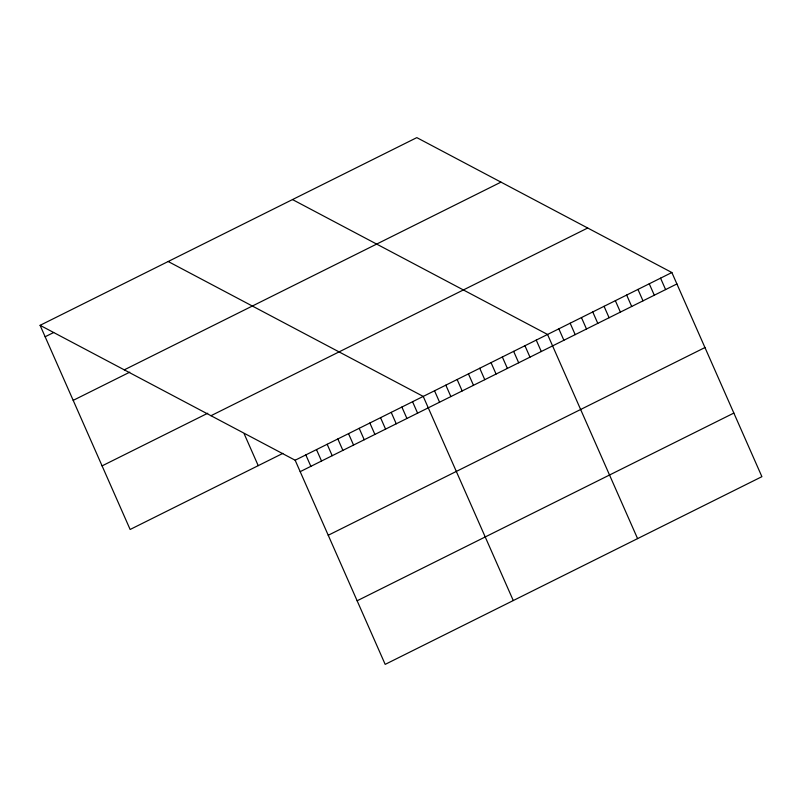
<?xml version="1.0" encoding="UTF-8"?>
<svg xmlns="http://www.w3.org/2000/svg" width="802" height="802" viewBox="0 0 802 802"><rect width="100%" height="100%" fill="white"/><g stroke="black" fill="none" stroke-linecap="round" stroke-linejoin="round"><path stroke-width="1.2" d="M40.1 325.331L416.819 137.623L671.865 272.52L761.9 476.669L385.181 664.377L295.146 460.228L40.1 325.331L130.135 529.48L282.875 453.371M45.143 336.76L53.684 332.509M124.27 369.852L500.979 182.144M73.193 400.358L129.764 372.168M102.085 465.882L207.758 413.23M210.976 415.717L587.696 228.009M295.146 460.228L671.865 272.52M300.189 471.656L676.908 283.948M328.239 535.255L704.948 347.547M357.131 600.778L733.85 413.07M292.499 199.568L547.545 334.464L637.58 538.613M168.179 261.512L423.225 396.409L513.27 600.548M660.557 278.154L665.6 289.582M649.259 283.788L654.302 295.216M637.961 289.422L643.003 300.84M626.653 295.046L631.695 306.474M615.355 300.68L620.397 312.108M604.056 306.314L609.099 317.742M592.748 311.938L597.791 323.366M581.45 317.572L586.493 329M570.152 323.206L575.194 334.635M558.844 328.84L563.886 340.269M536.247 340.098L541.29 351.527M524.939 345.732L529.982 357.161M513.641 351.356L518.683 362.785M502.343 356.99L507.385 368.419M491.035 362.624L496.077 374.053M479.736 368.258L484.779 379.687M468.438 373.882L473.481 385.311M457.13 379.516L462.173 390.945M445.832 385.15L450.874 396.579M434.534 390.785L439.576 402.203M412.559 401.732L417.601 413.16M401.882 407.045L406.925 418.474M391.206 412.368L396.248 423.797M380.539 417.682L385.572 429.11M369.862 423.005L374.905 434.433M359.186 428.318L364.228 439.747M348.519 433.641L353.552 445.07M337.842 438.955L342.885 450.383M327.166 444.278L332.208 455.706M316.489 449.591L321.532 461.02M305.823 454.914L310.865 466.343M244.199 433.862L258.224 465.651"/></g></svg>
